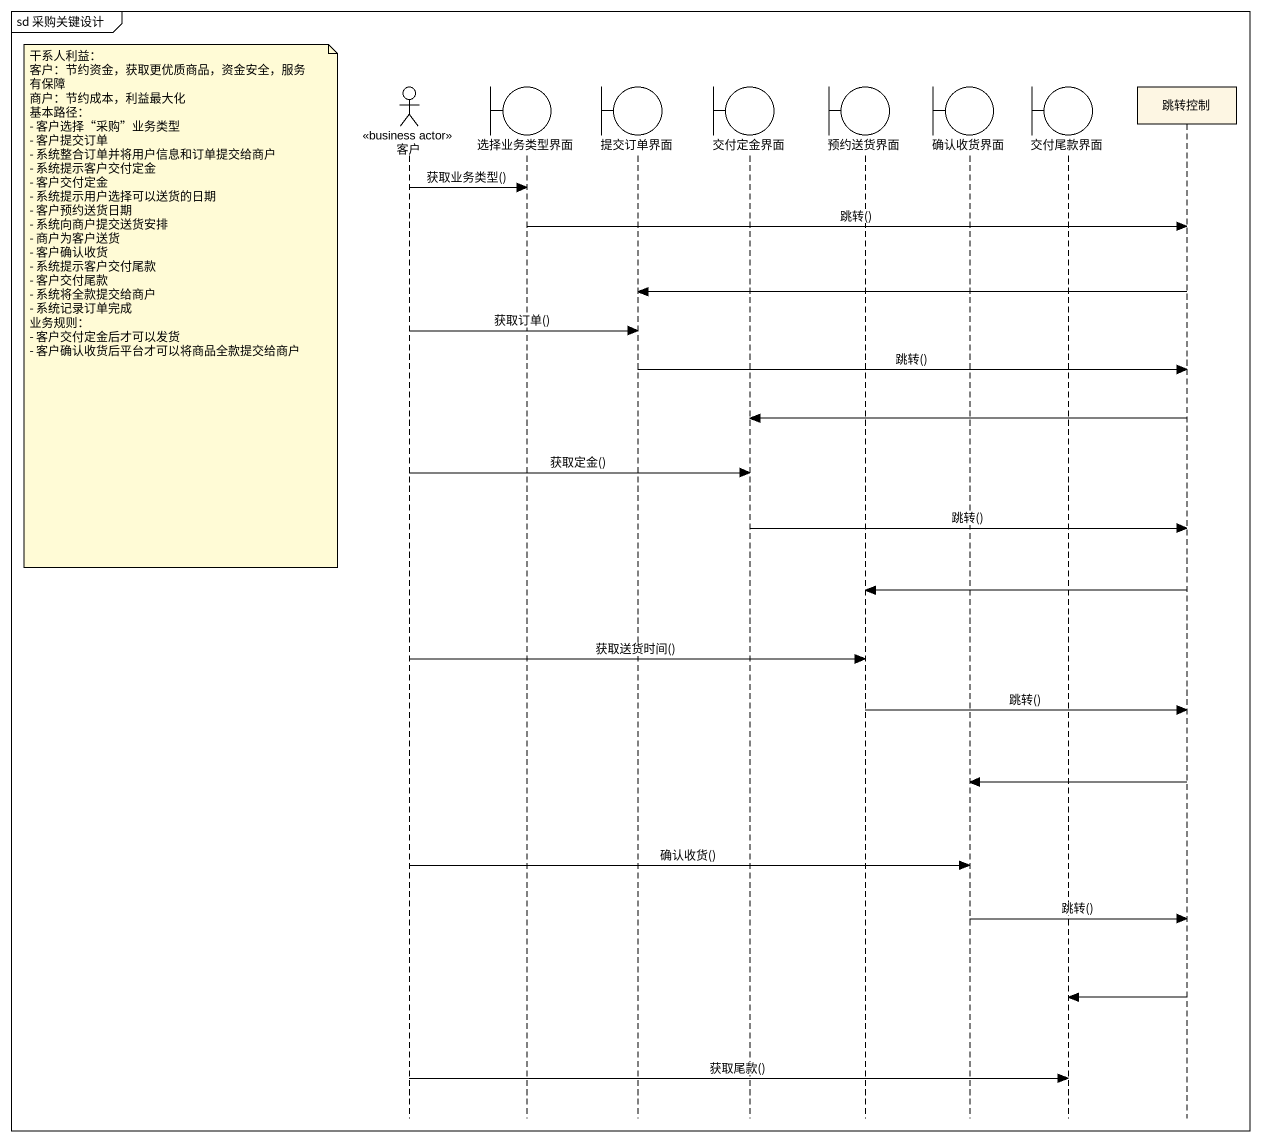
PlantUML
@startuml
mainframe sd 采购关键设计
hide footbox
actor 客户 <<business actor>>
boundary 选择业务类型界面
boundary 提交订单界面
boundary 交付定金界面
boundary 预约送货界面
boundary 确认收货界面
boundary 交付尾款界面
participant 跳转控制

客户 -> 选择业务类型界面 : 获取业务类型()
选择业务类型界面 -> 跳转控制 : 跳转()
跳转控制 -> 提交订单界面
note left of 客户
  干系人利益：
  客户：节约资金，获取更优质商品，资金安全，服务有保障
  商户：节约成本，利益最大化
  基本路径：
  - 客户选择“采购”业务类型
  - 客户提交订单
  - 系统整合订单并将用户信息和订单提交给商户
  - 系统提示客户交付定金
  - 客户交付定金
  - 系统提示用户选择可以送货的日期
  - 客户预约送货日期
  - 系统向商户提交送货安排
  - 商户为客户送货
  - 客户确认收货
  - 系统提示客户交付尾款
  - 客户交付尾款
  - 系统将全款提交给商户
  - 系统记录订单完成
  业务规则：
  - 客户交付定金后才可以发货
  - 客户确认收货后平台才可以将商品全款提交给商户
end note
客户 -> 提交订单界面 : 获取订单()
提交订单界面 -> 跳转控制 : 跳转()
跳转控制 -> 交付定金界面
客户 -> 交付定金界面 : 获取定金()
交付定金界面 -> 跳转控制 : 跳转()
跳转控制 -> 预约送货界面
客户 -> 预约送货界面 : 获取送货时间()
预约送货界面 -> 跳转控制 : 跳转()
跳转控制 -> 确认收货界面
客户 -> 确认收货界面 : 确认收货()
确认收货界面 -> 跳转控制 : 跳转()
跳转控制 -> 交付尾款界面
客户 -> 交付尾款界面 : 获取尾款()
@enduml
